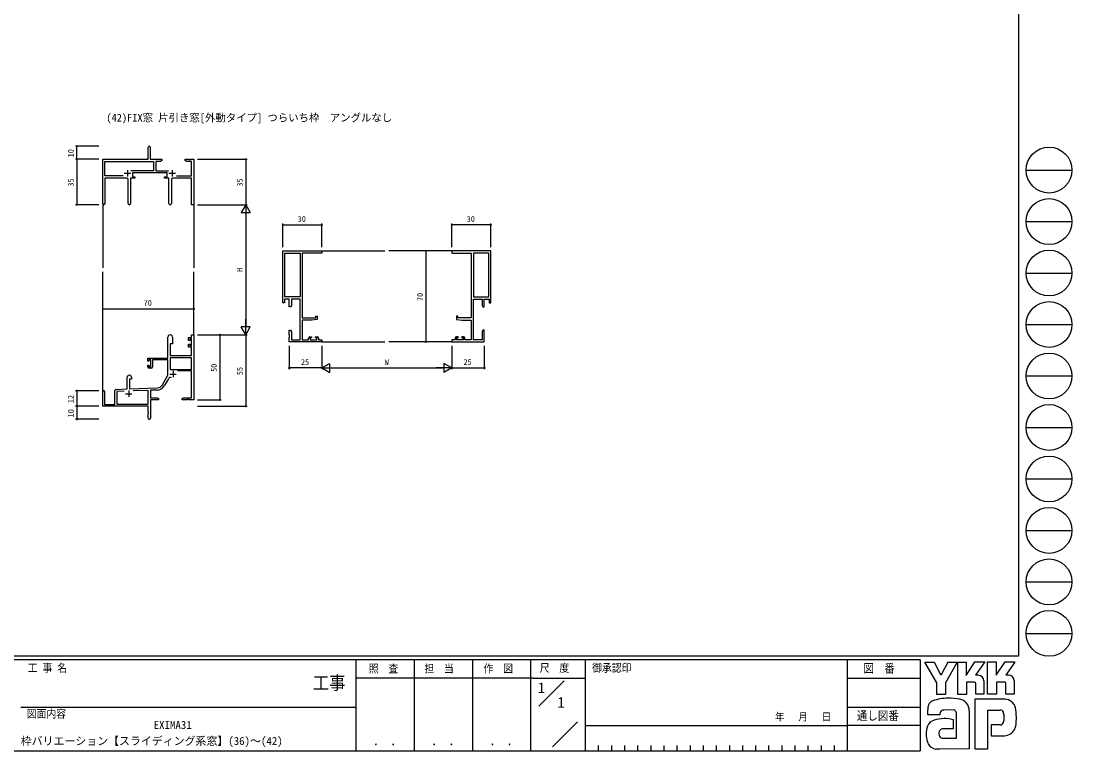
# Model space of a CAD drawing. Units: millimetres, scale not verified. Extents: x -793 to 793, y -564 to 564.
# Drawn here: x -15 to 793, y -564 to -3 of the extents above; entities that cross this region are included whole.
import ezdxf
from ezdxf.enums import TextEntityAlignment as Align

# ---------------------------------------------------------------- set-up
doc = ezdxf.new("R2010")
doc.units = ezdxf.units.MM
doc.header["$LTSCALE"] = 3
for name, color, linetype in [('0-1_USER1', 3, 'Continuous'), ('0-2_YKK_11', 7, 'Continuous'), ('0-3_YKK_12', 2, 'Continuous'), ('0-4_YKK_D', 6, 'Continuous'), ('0-5_YKK_ZWAK', 7, 'Continuous')]:
    doc.layers.add(name, color=color, linetype=linetype)
doc.styles.add('ＭＳ ゴシック', font='')
doc.styles.get('ＭＳ ゴシック').set_extended_font_data('MS Gothic')

msp = doc.modelspace()

# ---------------------------------------------------------------- linework, layer by layer
at = {"layer": '0-2_YKK_11'}
for p, q in [((64.38, -119.918), (69.38, -119.918)), ((66.88, -117.418), (66.88, -122.418)), ((98.78, -119.918), (103.78, -119.918)), ((101.28, -117.418), (101.28, -122.418)), ((63.529, -121.988), (49.51, -121.988)), ((67.43, -143.168), (67.43, -124.618)), ((100.73, -124.618), (100.73, -143.168)), ((188.017, -214.995), (188.017, -181.255)), ((344.755, -214.995), (344.755, -181.255)), ((116.25, -261.75), (99.71, -261.75)), ((85.08, -269.72), (83.58, -269.72)), ((99.48, -274.32), (104.48, -274.32)), ((101.98, -271.82), (101.98, -276.82)), ((98.373, -277.871), (95.237, -283.303)), ((64.447, -287.497), (58.81, -287.694)), ((65.38, -289.42), (70.38, -289.42)), ((67.88, -286.92), (67.88, -291.92))]:
    msp.add_line(p, q, dxfattribs=at)
for points in [[(47.88, -143.303), (47.88, -109.118), (82.88, -109.118), (82.88, -99.868)], [(84.38, -99.868), (84.38, -109.118), (93.38, -109.118), (93.38, -110.118), (92.289, -110.748), (88.68, -110.748), (88.68, -117.988), (98.588, -117.988)], [(63.529, -121.988), (49.51, -121.988), (49.51, -110.748), (87.05, -110.748), (87.05, -117.988), (69.572, -117.988)], [(104.63, -121.988), (116.25, -121.988), (116.25, -110.748), (112.471, -110.748), (111.38, -110.118), (111.38, -109.118), (113.921, -109.118), (114.105, -109.238), (114.655, -109.238), (114.838, -109.118), (114.921, -109.118), (115.105, -109.238), (115.655, -109.238), (115.838, -109.118), (117.88, -109.118), (117.88, -144.118), (116.25, -144.118), (116.25, -123.618), (101.73, -123.618)], [(98.83, -143.168), (98.83, -123.618), (95.48, -123.618), (95.48, -122.618), (97.48, -122.618), (97.48, -119.618), (70.68, -119.618), (70.68, -122.618), (72.68, -122.618), (72.68, -123.618), (69.33, -123.618), (69.33, -143.168)], [(66.43, -123.618), (49.51, -123.618), (49.51, -143.303)], [(213.887, -246.725), (213.887, -247.995), (216.387, -247.995), (216.387, -249.625), (191.387, -249.625), (191.387, -246.084), (191.507, -245.9), (191.507, -245.35), (191.387, -245.167), (191.387, -245.084), (191.507, -244.9), (191.507, -244.35), (191.387, -244.167), (191.387, -240.625), (192.387, -240.625), (193.017, -241.717), (193.017, -247.995), (199.757, -247.995), (199.757, -216.625), (193.017, -216.625), (193.017, -221.534), (192.387, -222.625), (191.387, -222.625), (191.387, -216.625), (187.687, -216.625), (187.687, -219.625), (186.387, -219.625), (186.387, -179.625), (216.387, -179.625), (216.387, -181.255), (201.387, -181.255)], [(201.387, -181.255), (201.387, -231.125), (211.687, -231.125), (211.687, -229.825), (212.887, -229.825), (212.887, -232.432), (208.387, -232.825), (201.387, -232.825), (201.387, -247.995), (206.287, -247.995), (206.287, -246.725)], [(318.885, -246.725), (318.885, -247.995), (316.385, -247.995), (316.385, -249.625), (341.385, -249.625), (341.385, -246.084), (341.265, -245.9), (341.265, -245.35), (341.385, -245.167), (341.385, -245.084), (341.265, -244.9), (341.265, -244.35), (341.385, -244.167), (341.385, -240.625), (340.385, -240.625), (339.755, -241.717), (339.755, -247.995), (333.015, -247.995), (333.015, -216.625), (339.755, -216.625), (339.755, -221.534), (340.385, -222.625), (341.385, -222.625), (341.385, -216.625), (345.085, -216.625), (345.085, -219.625), (346.385, -219.625), (346.385, -179.625), (316.385, -179.625), (316.385, -181.255), (331.385, -181.255)], [(331.385, -181.255), (331.385, -231.125), (321.085, -231.125), (321.085, -229.825), (319.885, -229.825), (319.885, -232.432), (324.385, -232.825), (331.385, -232.825), (331.385, -247.995), (326.485, -247.995), (326.485, -246.725)], [(82.58, -268.72), (82.58, -267.42), (83.38, -267.42), (83.38, -268.52), (84.88, -268.52), (84.88, -263.32), (83.38, -263.32), (83.38, -264.42), (82.58, -264.42), (82.58, -262.12), (98.08, -262.12), (98.08, -245.82)], [(101.48, -245.82), (101.48, -251.12), (99.88, -251.12), (99.88, -260.12), (116.25, -260.12), (116.25, -253.72), (113.98, -253.72), (113.98, -251.42), (114.78, -251.42), (114.78, -252.52), (116.25, -252.52), (116.25, -247.32), (114.78, -247.32), (114.78, -248.42), (113.98, -248.42), (113.98, -246.12), (116.25, -246.12), (116.25, -244.12), (117.88, -244.12), (117.88, -294.12), (114.338, -294.12), (114.155, -294), (113.605, -294), (113.421, -294.12), (113.338, -294.12), (113.155, -294), (112.605, -294), (112.421, -294.12), (108.88, -294.12), (108.88, -293.12), (109.971, -292.49), (116.25, -292.49), (116.25, -271.92), (105.378, -271.92)], [(207.287, -245.725), (208.587, -245.725), (208.587, -246.525), (207.487, -246.525), (207.487, -247.995), (212.687, -247.995), (212.687, -246.525), (211.587, -246.525), (211.587, -245.725), (212.887, -245.725)], [(325.485, -245.725), (324.185, -245.725), (324.185, -246.525), (325.285, -246.525), (325.285, -247.995), (320.085, -247.995), (320.085, -246.525), (321.185, -246.525), (321.185, -245.725), (319.885, -245.725)], [(93.826, -282.488), (98.08, -275.12), (98.08, -263.32), (86.08, -263.32), (86.08, -268.72)], [(58.145, -286.086), (66.68, -285.788), (66.68, -276.82)], [(70.08, -276.82), (70.08, -278.12), (68.38, -278.12), (68.38, -285.729), (89.67, -284.985)], [(82.88, -308.305), (82.88, -304.578), (83, -304.395), (83, -303.845), (82.88, -303.662), (82.88, -299.12), (47.88, -299.12), (47.88, -287.82)], [(49.28, -287.82), (49.28, -297.72), (57.18, -297.72), (57.18, -287.085)], [(64.447, -287.497), (58.81, -287.694), (58.81, -297.49), (82.88, -297.49), (82.88, -286.853), (71.17, -287.262)], [(89.727, -286.614), (84.51, -286.796), (84.51, -292.49), (89.789, -292.49), (90.88, -293.12), (90.88, -294.12), (84.51, -294.12), (84.51, -308.305)]]:
    msp.add_lwpolyline(points, dxfattribs=at)
for points in [[(188.017, -214.995), (188.017, -181.255), (199.757, -181.255), (199.757, -214.995)], [(344.755, -214.995), (344.755, -181.255), (333.015, -181.255), (333.015, -214.995)], [(116.25, -261.75), (99.71, -261.75), (99.71, -270.72), (116.25, -270.72)]]:
    msp.add_lwpolyline(points, close=True, dxfattribs=at)
for centre, radius, start, end in [((83.63, -99.868), 0.75, 359.99999, 180.00001), ((66.43, -124.618), 1, 0.00001, 89.99999), ((101.73, -124.618), 1, 90.00001, 179.99999), ((48.695, -143.303), 0.815, 179.99999, 0.00001), ((68.38, -143.168), 0.95, 179.99999, 0.00001), ((99.78, -143.168), 0.95, 179.99999, 0.00001), ((99.78, -245.82), 1.7, 359.99999, 180.00001), ((207.287, -246.725), 1, 90.00001, 179.99999), ((212.887, -246.725), 1, 0.00001, 89.99999), ((319.885, -246.725), 1, 90.00001, 179.99999), ((325.485, -246.725), 1, 0.00001, 89.99999), ((83.58, -268.72), 1, 180.00001, 269.99999), ((85.08, -268.72), 1, 270.00001, 359.99999), ((68.38, -276.82), 1.7, 359.99999, 180.00001), ((89.495, -279.988), 5, 271.99999, 330), ((99.932, -278.771), 1.8, 65.29866, 149.99999), ((48.58, -287.82), 0.7, 359.99999, 180.00001), ((58.18, -287.085), 1, 91.99998, 180), ((89.495, -279.988), 6.63, 272, 330), ((83.695, -308.305), 0.815, 179.99999, 0.00001)]:
    msp.add_arc(centre, radius, start, end, dxfattribs=at)
at = {"layer": '0-3_YKK_12'}
for p, q in [((47.88, -142.863), (47.88, -192.619)), ((117.88, -144.118), (117.88, -192.619)), ((216.387, -179.625), (264.886, -179.625)), ((316.385, -179.625), (267.886, -179.625)), ((47.88, -287.687), (47.88, -195.619)), ((117.88, -244.12), (117.88, -195.619)), ((216.387, -249.625), (264.886, -249.625)), ((316.385, -249.625), (267.886, -249.625))]:
    msp.add_line(p, q, dxfattribs=at)
at = {"layer": '0-4_YKK_D'}
for p, q in [((44.88, -99.118), (26.88, -99.118)), ((27.88, -109.118), (27.88, -99.118)), ((44.88, -109.118), (26.88, -109.118)), ((44.88, -109.118), (26.88, -109.118)), ((27.88, -109.118), (27.88, -144.118)), ((120.88, -109.118), (158.88, -109.118)), ((157.88, -109.118), (157.88, -144.118)), ((44.88, -144.118), (26.88, -144.118)), ((120.88, -144.118), (158.88, -144.118)), ((120.88, -144.118), (158.88, -144.118)), ((157.88, -144.118), (154.38, -150.18)), ((157.88, -144.118), (161.38, -150.18)), ((157.88, -144.118), (157.88, -156.243)), ((154.38, -150.18), (161.38, -150.18)), ((157.88, -151.118), (157.88, -237.12)), ((186.387, -176.625), (186.387, -158.625)), ((186.387, -159.625), (216.387, -159.625)), ((216.387, -176.625), (216.387, -158.625)), ((316.385, -176.625), (316.385, -158.625)), ((346.385, -159.625), (316.385, -159.625)), ((346.385, -176.625), (346.385, -158.625)), ((312.143, -179.625), (295.385, -179.625)), ((296.385, -179.625), (296.385, -249.625)), ((47.88, -240.452), (47.88, -223.12)), ((47.88, -224.12), (117.88, -224.12)), ((117.88, -242.729), (117.88, -223.12)), ((157.88, -244.12), (157.88, -231.995)), ((157.88, -244.12), (154.38, -238.058)), ((161.38, -238.058), (154.38, -238.058)), ((157.88, -244.12), (161.38, -238.058)), ((120.88, -244.12), (158.88, -244.12)), ((120.88, -244.12), (138.88, -244.12)), ((120.88, -244.12), (158.88, -244.12)), ((137.88, -244.12), (137.88, -294.12)), ((157.88, -244.12), (157.88, -299.12)), ((315.252, -249.625), (295.385, -249.625)), ((191.387, -252.625), (191.387, -270.625)), ((216.387, -252.625), (216.387, -270.625)), ((216.387, -252.625), (216.387, -270.625)), ((316.385, -252.625), (316.385, -270.625)), ((316.385, -252.625), (316.385, -270.625)), ((341.385, -252.625), (341.385, -270.625)), ((216.387, -269.625), (222.45, -266.125)), ((222.45, -273.125), (222.45, -266.125)), ((316.385, -269.625), (310.323, -266.125)), ((310.323, -266.125), (310.323, -273.125)), ((216.387, -269.625), (191.387, -269.625)), ((216.387, -269.625), (222.45, -273.125)), ((216.387, -269.625), (228.512, -269.625)), ((223.387, -269.625), (309.385, -269.625)), ((316.385, -269.625), (304.261, -269.625)), ((316.385, -269.625), (310.323, -273.125)), ((316.385, -269.625), (341.385, -269.625)), ((44.88, -287.12), (26.88, -287.12)), ((27.88, -287.12), (27.88, -299.12)), ((120.88, -294.12), (138.88, -294.12)), ((44.88, -299.12), (26.88, -299.12)), ((44.88, -299.12), (26.88, -299.12)), ((27.88, -299.12), (27.88, -309.12)), ((120.88, -299.12), (158.88, -299.12)), ((44.88, -309.12), (26.88, -309.12))]:
    msp.add_line(p, q, dxfattribs=at)
for centre in [(27.88, -99.118), (27.88, -109.118), (27.88, -109.118), (157.88, -109.118), (27.88, -144.118), (186.387, -159.625), (216.387, -159.625), (316.385, -159.625), (346.385, -159.625), (296.385, -179.625), (47.88, -224.12), (117.88, -224.12), (137.88, -244.12), (296.385, -249.625), (191.387, -269.625), (341.385, -269.625), (27.88, -287.12), (27.88, -299.12), (27.88, -299.12), (137.88, -294.12), (157.88, -299.12), (27.88, -309.12)]:
    msp.add_circle(centre, 0.425, dxfattribs=at)
at = {"layer": '0-5_YKK_ZWAK'}
for p, q in [((752.2, 558.6), (752.2, -491.4)), ((758.153, -117.432), (793.433, -117.432)), ((758.153, -157.024), (793.433, -157.024)), ((758.153, -196.616), (793.433, -196.616)), ((758.153, -236.208), (793.433, -236.208)), ((758.153, -275.8), (793.433, -275.8)), ((758.153, -315.392), (793.433, -315.392)), ((758.153, -354.984), (793.433, -354.984)), ((758.153, -394.576), (793.433, -394.576)), ((758.153, -434.168), (793.433, -434.168)), ((758.153, -473.76), (793.433, -473.76)), ((752.2, -491.4), (-787.8, -491.4)), ((676.6, -494.2), (-787.8, -494.2)), ((242.6, -494.2), (242.6, -564.2)), ((287.4, -494.2), (287.4, -564.2)), ((332.2, -494.2), (332.2, -564.2)), ((377, -494.2), (377, -564.2)), ((419, -494.2), (419, -564.2)), ((620.599, -494.2), (620.599, -564.2)), ((676.6, -494.2), (676.6, -564.2)), ((689.464, -511.797), (680.274, -496.012)), ((680.274, -496.012), (687.301, -496.012)), ((687.301, -496.012), (692.329, -505.418)), ((697.872, -495.796), (692.761, -505.742)), ((705.124, -495.796), (696.059, -511.851)), ((697.872, -495.796), (705.124, -495.796)), ((705.519, -520.663), (705.519, -495.85)), ((705.519, -495.85), (711.952, -495.85)), ((711.952, -506.047), (718.71, -495.741)), ((711.952, -495.85), (711.952, -506.047)), ((718.71, -495.741), (726.36, -495.741)), ((726.36, -495.741), (719.28, -506.013)), ((728.548, -520.447), (728.548, -495.633)), ((728.548, -495.633), (735.09, -495.633)), ((735.09, -506.017), (741.955, -495.633)), ((735.09, -495.633), (735.09, -506.017)), ((741.955, -495.633), (749.523, -495.633)), ((748.767, -496.931), (742.523, -505.851)), ((749.523, -495.633), (748.767, -496.931)), ((378.968, -508.199), (242.6, -508.199)), ((378.968, -508.199), (419, -508.199)), ((620.599, -508.2), (676.6, -508.2)), ((692.329, -505.418), (692.761, -505.742)), ((721.359, -506.013), (719.28, -506.013)), ((744.601, -505.851), (742.523, -505.851)), ((383.34, -529.672), (402.727, -510.286)), ((689.464, -520.717), (689.464, -511.797)), ((696.059, -511.851), (696.059, -520.717)), ((718.547, -511.365), (712.169, -511.365)), ((712.169, -511.365), (712.169, -520.663)), ((719.412, -511.689), (718.547, -511.365)), ((719.412, -520.501), (719.412, -511.689)), ((725.683, -510.337), (725.683, -520.501)), ((742.604, -520.392), (742.604, -511.635)), ((748.929, -510.337), (748.929, -520.392)), ((696.059, -520.717), (689.464, -520.717)), ((712.169, -520.663), (705.519, -520.663)), ((718.656, -524.393), (718.656, -562.613)), ((741.847, -524.393), (718.656, -524.393)), ((725.683, -520.501), (719.412, -520.501)), ((735.36, -520.447), (728.548, -520.447)), ((742.604, -520.291), (742.705, -520.392)), ((748.929, -520.392), (742.604, -520.392)), ((-15, -530.599), (242.6, -530.599)), ((620.599, -530.599), (676.6, -530.599)), ((702.492, -532.61), (695.097, -532.75)), ((714.439, -533.367), (714.439, -562.559)), ((728.711, -562.613), (728.711, -532.718)), ((728.711, -532.718), (738.009, -532.718)), ((700.546, -539.746), (701.951, -540.07)), ((701.951, -540.07), (701.951, -547.26)), ((704.654, -554.342), (704.654, -534.88)), ((740.946, -535.713), (740.982, -540.981)), ((393.944, -560.89), (412.992, -541.842)), ((419, -544.6), (620.599, -544.6)), ((676.6, -544.599), (620.599, -544.599)), ((701.951, -547.26), (693.962, -547.269)), ((738.225, -544.179), (731.143, -544.179)), ((731.143, -544.179), (731.143, -552.45)), ((693.41, -554.342), (704.654, -554.342)), ((703.789, -554.342), (704.492, -554.342)), ((704.654, -554.34), (704.656, -554.342)), ((731.143, -552.45), (741.793, -552.45)), ((741.793, -552.45), (743.955, -551.963)), ((-787.8, -564.2), (676.6, -564.2)), ((429.08, -560), (429.08, -564.2)), ((439.16, -560), (439.16, -564.2)), ((449.24, -560), (449.24, -564.2)), ((459.32, -560), (459.32, -564.2)), ((469.4, -560), (469.4, -564.2)), ((479.48, -560), (479.48, -564.2)), ((489.56, -560), (489.56, -564.2)), ((499.64, -560), (499.64, -564.2)), ((509.72, -560), (509.72, -564.2)), ((519.8, -560), (519.8, -564.2)), ((529.88, -560), (529.88, -564.2)), ((539.96, -560), (539.96, -564.2)), ((550.04, -560), (550.04, -564.2)), ((560.12, -560), (560.12, -564.2)), ((570.2, -560), (570.2, -564.2)), ((580.279, -560), (580.279, -564.2)), ((590.359, -560), (590.359, -564.2)), ((600.439, -560), (600.439, -564.2)), ((610.519, -560), (610.519, -564.2)), ((691.734, -562.721), (688.761, -562.721)), ((713.79, -562.667), (691.734, -562.721)), ((714.439, -562.559), (713.79, -562.667)), ((718.656, -562.613), (727.143, -562.613)), ((727.143, -562.613), (728.711, -562.613))]:
    msp.add_line(p, q, dxfattribs=at)
for points in [[(742.604, -511.635), (741.739, -511.311), (735.36, -511.311), (735.36, -520.447)], [(691.734, -536.34), (682.436, -536.34), (682.436, -532.482)]]:
    msp.add_lwpolyline(points, dxfattribs=at)
for centre in [(775.793, -117.432), (775.793, -157.024), (775.793, -196.616), (775.793, -236.208), (775.793, -275.8), (775.793, -315.392), (775.793, -354.984), (775.793, -394.576), (775.793, -434.168), (775.793, -473.76)]:
    msp.add_circle(centre, 17.64, dxfattribs=at)
for centre, radius, start, end in [((721.358, -510.338), 4.325, 0.00166, 89.99604), ((744.601, -510.175), 4.325, 0.00166, 89.99604), ((698.044, -559.002), 35.36, 89.89165, 109.30848), ((699.083, -565.126), 41.496, 78.7801, 91.46938), ((705.661, -533.193), 8.897, 40.66422, 80.31694), ((741.544, -533.081), 8.682, 14.44572, 87.08746), ((692.519, -532.531), 10.075, 158.41083, 179.71775), ((687.813, -530.311), 4.887, 109.02127, 161.51264), ((695.951, -536.214), 4.218, 138.46382, 181.71359), ((694.83, -536.141), 3.402, 85.50551, 126.78038), ((701.512, -535.708), 3.249, 14.7552, 72.44995), ((705.218, -533.171), 9.223, 358.78059, 38.76563), ((738.329, -535.158), 2.458, 16.43123, 96.91661), ((708.932, -538.574), 41.72, 350.99027, 10.67625), ((689.454, -548.055), 7.816, 121.82711, 169.08475), ((695.641, -565.908), 26.618, 79.38098, 112.05825), ((733.662, -536.615), 7.347, 4.93423, 17.03552), ((733.62, -540.282), 7.393, 343.6902, 354.75362), ((703.498, -550.99), 22.165, 168.76372, 199.80079), ((693.98, -550.159), 2.89, 90.33953, 178.03639), ((738.227, -541.567), 2.611, 269.95468, 342.90145), ((741.67, -543.69), 8.583, 285.44291, 349.90448), ((695.764, -550.856), 4.737, 171.08203, 216.71923), ((693.9, -551.33), 3.051, 230.9728, 260.75491), ((689.48, -555.085), 7.646, 207.31435, 263.59464)]:
    msp.add_arc(centre, radius, start, end, dxfattribs=at)

# ---------------------------------------------------------------- texts
at = {"layer": '0-1_USER1', "style": 'ＭＳ ゴシック'}
for s, height, p in [('(42)FIX窓 片引き窓[外動タイプ] つらいち枠  アングルなし', 5.865, (50.655, -81.853)), ('1', 8.211, (382.6, -522.199)), ('1', 8.211, (397.667, -533.399)), ('EXIMA31 ', 6.158, (87.034, -549.098)), ('枠バリエーション【スライディング系窓】(36)～(42) ', 6.158, (-15.166, -561.449))]:
    msp.add_text(s, height=height, dxfattribs=at).set_placement(p, align=Align.BOTTOM_LEFT)
at = {"layer": '0-4_YKK_D', "style": 'ＭＳ ゴシック'}
for s, p in [('10', (26.88, -107.638)), ('35', (26.88, -130.138)), ('35', (156.88, -130.138)), ('H', (156.88, -195.719)), ('70', (295.385, -218.145)), ('50', (136.88, -272.64)), ('55', (156.88, -275.14)), ('12', (26.88, -296.64)), ('10', (26.88, -307.64))]:
    msp.add_text(s, height=4.399, rotation=90, dxfattribs=at).set_placement(p, align=Align.BOTTOM_LEFT)
for s, p in [('30', (197.867, -158.625)), ('30', (327.865, -158.625)), ('70', (79.36, -223.12)), ('25', (200.367, -268.625)), ('W', (264.786, -268.625)), ('25', (325.365, -268.625))]:
    msp.add_text(s, height=4.399, dxfattribs=at).set_placement(p, align=Align.BOTTOM_LEFT)
at = {"layer": '0-5_YKK_ZWAK', "style": 'ＭＳ ゴシック', "width": 0.9}
for s, height, p in [('工 事 名', 6.158, (-9.776, -505.266)), ('照  査', 6.158, (252.578, -505.761)), ('担  当', 6.158, (295.309, -505.761)), ('作  図', 6.158, (340.84, -505.724)), ('尺  度', 6.158, (384.025, -505.274)), ('御承認印', 6.158, (424.334, -505.266)), ('図\u3000番', 6.569, (632.995, -505.924)), ('工事', 10.26, (209.463, -520.113)), ('図面内容', 6.158, (-10.565, -540.497)), ('通し図番', 6.569, (627.957, -542.369)), ('年   月   日', 5.805, (564.953, -542.538)), (' ． ．', 7.185, (251.51, -562.092)), (' ． ．', 7.185, (296.31, -562.092)), (' ． ．', 7.185, (341.11, -562.092))]:
    msp.add_text(s, height=height, dxfattribs=at).set_placement(p, align=Align.BOTTOM_LEFT)

doc.saveas('drawing.dxf')
